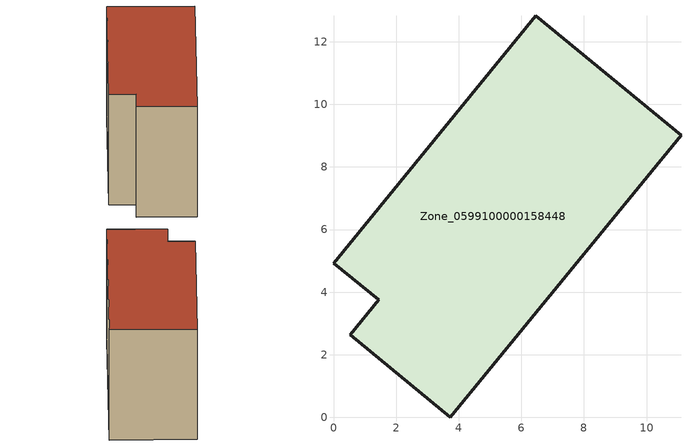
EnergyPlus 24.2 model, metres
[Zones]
Zone_0599100000158448
 floor ground (C_G): 0.53,2.64 1.44,3.75 0,4.93 6.46,12.83 11.1,9.01 3.73,0 z0
 wall outside (C_F): 1.44,3.75 0.53,2.64 3.73,0 11.1,9.01 6.46,12.83 0,4.93 1.44,3.75 z0:9.27
 roof outside (C_R): 6.46,12.83 0,4.93 1.44,3.75 0.53,2.64 3.73,0 11.1,9.01 z9.27
[BUILDING]
Pand.0599100000158448: North Axis=0; Terrain=City; Loads Convergence Tolerance Value=0.04; Temperature Convergence Tolerance Value=0.4; Solar Distribution=FullExterior; Maximum Number of Warmup Days=25; Minimum Number of Warmup Days=1
[Site:Location]
Rotterdam.The.Hague.AP_ZH_NLD Design_Conditions: Latitude=51.96; Longitude=4.45; Time Zone=1; Elevation=-4.5
[SITE:GROUNDTEMPERATURE:BUILDINGSURFACE]
18, 18, 18, 18, 18, 18, 18, 18, 18, 18, 18, 18
[MATERIAL] Thermal Absorptance=0.9; Solar Absorptance=0.7; Visible Absorptance=0.7
Name | Roughness | Thickness | Conductivity | Density | Specific Heat
G.TI.1946 | MediumSmooth | 0.15 | 1 | 540 | 1210
F.TI.1946 | Rough | 0.3 | 0.857143 | 1920 | 840
R.TI.1946 | MediumRough | 0.2 | 0.1 | 1500 | 1000
[CONSTRUCTION]
C_G: G.TI.1946
C_F: F.TI.1946
C_R: R.TI.1946
[ZONE]
Zone_0599100000158448: Type=1; Multiplier=1; Ceiling Height=Autocalculate; Volume=Autocalculate; Floor Area=autocalculate; Part of Total Floor Area=Yes
[ZONEINFILTRATION:DESIGNFLOWRATE]
Infil_Zone_0599100000158448: Zone or ZoneList or Space or SpaceList=Zone_0599100000158448; Schedule=AlwaysOn; Design Flow Rate Calculation Method=Flow/Area; Flow Rate per Floor Area=0.003; Constant Term Coefficient=1; Temperature Term Coefficient=0; Velocity Term Coefficient=0; Velocity Squared Term Coefficient=0
[HVACTEMPLATE:ZONE:IDEALLOADSAIRSYSTEM]
Zone_0599100000158448: Maximum Heating Supply Air Temperature=50; Minimum Cooling Supply Air Temperature=13; Maximum Heating Supply Air Humidity Ratio=0.0156; Minimum Cooling Supply Air Humidity Ratio=0.0077; Heating Limit=NoLimit; Cooling Limit=NoLimit; Dehumidification Control Type=ConstantSensibleHeatRatio; Cooling Sensible Heat Ratio=0.7; Dehumidification Setpoint=60; Humidification Control Type=None; Humidification Setpoint=30; Outdoor Air Method=None; Outdoor Air Flow Rate per Person=0.00944; Outdoor Air Flow Rate per Zone Floor Area=0; Outdoor Air Flow Rate per Zone=0; Demand Controlled Ventilation Type=None; Outdoor Air Economizer Type=NoEconomizer; Heat Recovery Type=None; Sensible Heat Recovery Effectiveness=0.7; Latent Heat Recovery Effectiveness=0.65
[ZONECONTROL:THERMOSTAT]
ThermostatControl_Zone_0599100000158448: Zone or ZoneList=Zone_0599100000158448; Control Type Schedule=DualSetpointControlType; Control 1=Thermostat_Zone_0599100000158448; Temperature Difference Between Cutout And Setpoint=0
[THERMOSTATSETPOINT:DUALSETPOINT]
Thermostat_Zone_0599100000158448: Heating Setpoint Temperature Schedule=HeatingSetpoint_Zone_0599100000158448; Cooling Setpoint Temperature Schedule=CoolingSetpoint_Zone_0599100000158448
[SCHEDULE:COMPACT]
HeatingSetpoint_Zone_0599100000158448: Through: 12/31, For: AllDays, Until: 24:00, 21
CoolingSetpoint_Zone_0599100000158448: Through: 12/31, For: AllDays, Until: 24:00, 24
DualSetpointControlType: Through: 12/31, For: AllDays, Until: 24:00, 4
AlwaysOn: Through: 12/31, For: AllDays, Until: 24:00, 1
